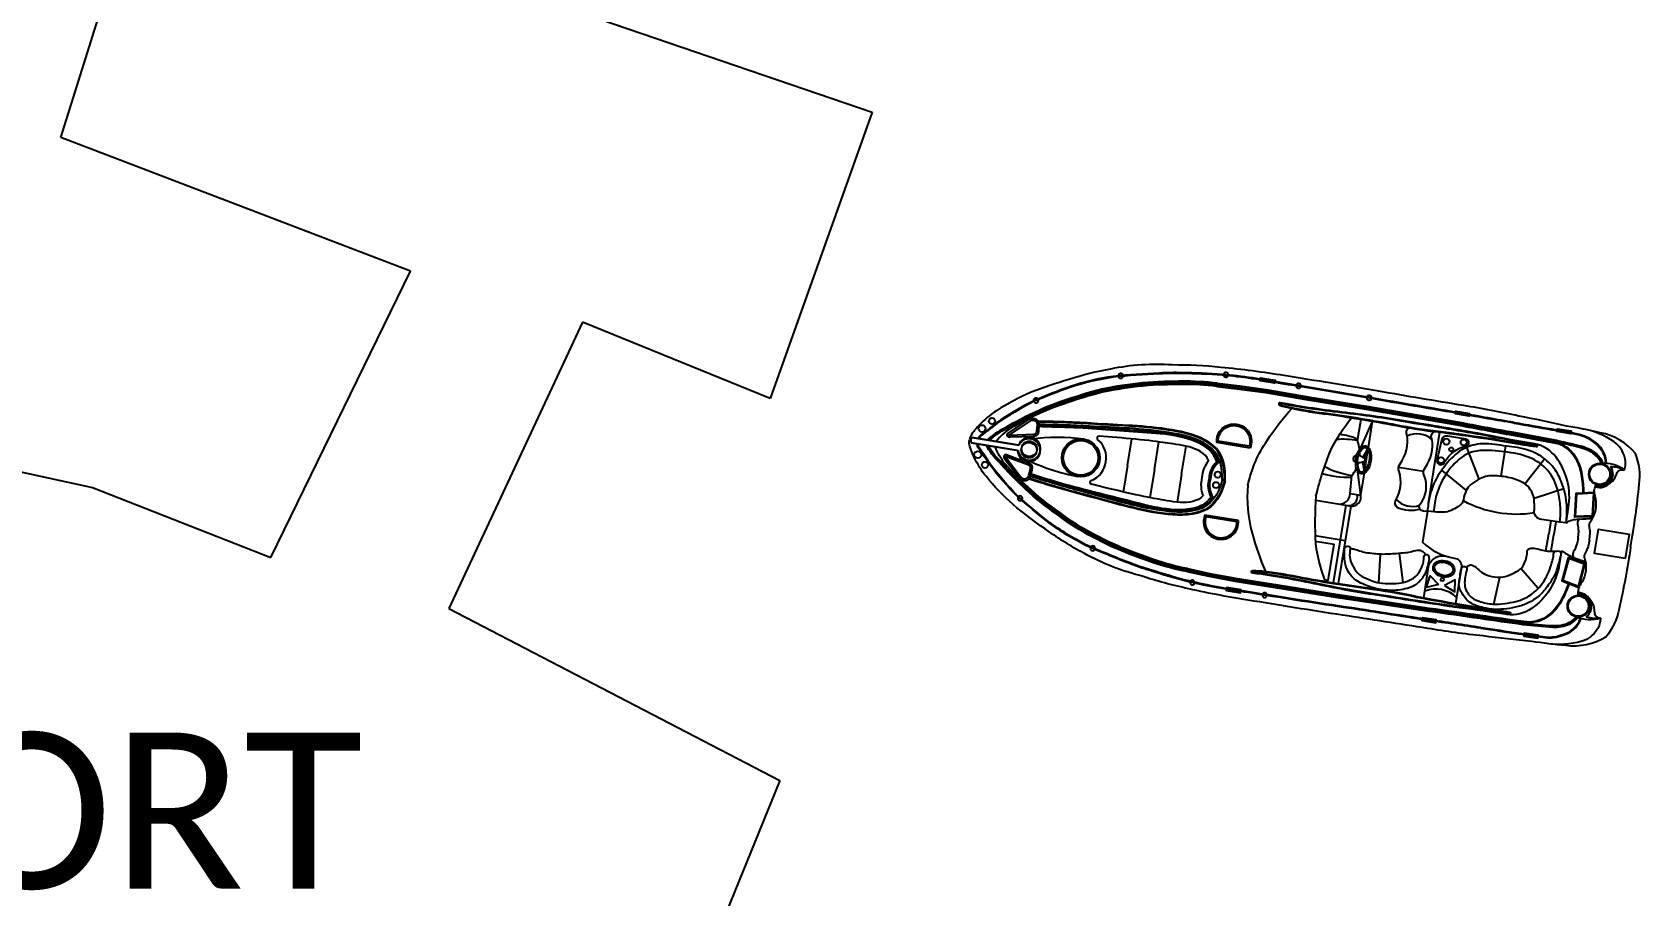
# Model space of a CAD drawing. Header units: metres. Extents: x 355371 to 357333, y 1740928 to 1742543.
# Drawn here: x 355937.9 to 356040.9, y 1741517.2 to 1741572.6 of the extents above; entities that cross this region are included whole.
import ezdxf

# ---------------------------------------------------------------- set-up
doc = ezdxf.new("R2010")
doc.units = ezdxf.units.M
doc.layers.add('PORT', color=5, linetype='Continuous')
doc.layers.add('PORT TEXT', color=7, linetype='Continuous')
doc.styles.get("Standard").update_dxf_attribs({"font": 'calibri.ttf'})

msp = doc.modelspace()

# ---------------------------------------------------------------- linework, layer by layer
at = {"color": 32, "true_color": 0xcd6928}
for p, q in [((356023.08, 1741545.96), (356023.83, 1741547.65)), ((356023.56, 1741545.97), (356023.83, 1741547.65)), ((356008.12, 1741544.82), (356008.4, 1741546.53)), ((356009.85, 1741544.54), (356010.14, 1741546.33)), ((356027.4, 1741542.4), (356028.14, 1741546.96)), ((356032.07, 1741544.13), (356032.37, 1741546.08)), ((356011.59, 1741544.26), (356011.88, 1741546.05)), ((356023.17, 1741545.06), (356023.28, 1741544.46)), ((356023.21, 1741545.31), (356023.51, 1741545.85)), ((356023.27, 1741545.08), (356023.37, 1741544.55)), ((356023.3, 1741545.26), (356023.57, 1741545.75)), ((356023.35, 1741544.65), (356023.51, 1741545.64)), ((356030.66, 1741543.94), (356029.87, 1741545.99)), ((356033.59, 1741543.65), (356034.85, 1741545.25)), ((356008.12, 1741544.82), (356007.84, 1741543.11)), ((356009.85, 1741544.54), (356009.56, 1741542.76)), ((356011.59, 1741544.26), (356011.3, 1741542.47)), ((356023.07, 1741542.92), (356022.89, 1741544.42)), ((356023.07, 1741542.92), (356023.3, 1741544.33)), ((356027.09, 1741544.44), (356025.49, 1741544.7)), ((356029.83, 1741543.23), (356028.26, 1741544.53)), ((356039.05, 1741544.47), (356039.09, 1741544.48)), ((356022.39, 1741543.03), (356023.07, 1741542.92)), ((356034.17, 1741542.73), (356036.07, 1741543.34)), ((356035.24, 1741541.27), (356035.11, 1741540.45)), ((356035.57, 1741541.22), (356035.44, 1741540.4)), ((356021.74, 1741540.05), (356021.3, 1741537.31)), ((356022.07, 1741539.99), (356021.63, 1741537.26)), ((356034.93, 1741539.36), (356035.11, 1741540.45)), ((356035.27, 1741539.33), (356035.44, 1741540.4)), ((356024.23, 1741537.31), (356024.34, 1741539.14)), ((356025.78, 1741537.32), (356025.55, 1741539.18)), ((356034.43, 1741536.93), (356033.33, 1741538.22)), ((356031.59, 1741535.94), (356031.97, 1741537.66)), ((356037.58, 1741535.41), (356037.62, 1741535.38))]:
    msp.add_line(p, q, dxfattribs=at)
for points in [[(356040.36, 1741539.6, 0.01736), (356040.91, 1741543.61, 0.12634), (356040.68, 1741545.58, 0.172899), (356038.41, 1741546.92, 0.013884), (356036.26, 1741547.35, 0.008973), (356033.19, 1741547.99, 0.01509), (356029.67, 1741548.66, -0.002245), (356024.22, 1741549.58, 0.003342), (356018.17, 1741550.58, 0.016984), (356014.1, 1741551.11, 0.024546), (356011, 1741551.26, 0.067942), (356007.04, 1741551, 0.033948), (356004.37, 1741550.33, 0.022001), (356001.96, 1741549.51, 0.042872), (355999.74, 1741548.34, 0.059514), (355998.62, 1741547.41, 0.046364), (355998.17, 1741546.86, 0.104882), (355997.99, 1741546.46, 0.104882)], [(356032.9, 1741547.58, -0.006425), (356029.57, 1741548.17, -0.002217), (356024.13, 1741549.09, 0.003368), (356018.04, 1741550.11, 0.024633), (356014.19, 1741550.66, 0.015037), (356011.61, 1741550.76, 0.025439), (356010.18, 1741550.74, 0.013843), (356007.2, 1741550.53, 0.040266), (356004.47, 1741549.89, 0.016729), (356002.03, 1741548.93, 0.029739), (355999.74, 1741547.57, -0.01525), (355998.75, 1741546.8, 0.132389), (355998.6, 1741546.63, 0.028442), (355998.55, 1741546.55, 0.028442)], [(356032.89, 1741547.54, -0.006424), (356029.56, 1741548.12, -0.002217), (356024.13, 1741549.04, 0.003368), (356018.03, 1741550.06, 0.024633), (356014.18, 1741550.61, 0.015038), (356011.61, 1741550.71, 0.025461), (356010.18, 1741550.69, 0.013839), (356007.2, 1741550.48, 0.040238), (356004.49, 1741549.84, 0.016715), (356002.06, 1741548.89, 0.029693), (355999.77, 1741547.53, -0.015234), (355998.78, 1741546.76, 0.134036), (355998.64, 1741546.61, 0.024879), (355998.6, 1741546.54, 0.024879)], [(356013.87, 1741550.09, 0.031596), (356011.6, 1741550.22, 0.004928), (356010.09, 1741550.18, 0.02844), (356007.46, 1741549.9, 0.042875), (356004.89, 1741549.25, 0.035347), (356002.41, 1741548.33, 0.024093), (356000.22, 1741547.2, 0.079837), (355999.13, 1741546.45)], [(356013.86, 1741550.04, 0.031592), (356011.6, 1741550.17, 0.004926), (356010.09, 1741550.13, 0.028436), (356007.47, 1741549.85, 0.042895), (356004.91, 1741549.2, 0.035363), (356002.43, 1741548.28, 0.024111), (356000.24, 1741547.16, 0.077658), (355999.19, 1741546.44, 0.077658)], [(356013.86, 1741549.99, 0.031588), (356011.6, 1741550.12, 0.004924), (356010.09, 1741550.08, 0.028433), (356007.48, 1741549.8, 0.042917), (356004.92, 1741549.15, 0.035379), (356002.45, 1741548.24, 0.02413), (356000.26, 1741547.11, 0.075408), (355999.26, 1741546.43, 0.075408)], [(356013.85, 1741549.89, 0.031581), (356011.6, 1741550.02, 0.00492), (356010.09, 1741549.98, 0.028426), (356007.5, 1741549.7, 0.042959), (356004.95, 1741549.06, 0.035411), (356002.49, 1741548.15, 0.028829), (356000.65, 1741547.21, 0.092336), (355999.71, 1741546.36, 0.080328)], [(356013.85, 1741549.89), (356015.3, 1741549.72), (356016.96, 1741549.49), (356019.67, 1741549.03), (356023.4, 1741548.43), (356029.36, 1741547.4, 0.002601), (356032.59, 1741546.8, -0.00441), (356035.34, 1741546.29, -0.002867), (356035.75, 1741546.21, -0.002867)], [(356013.86, 1741549.99), (356015.31, 1741549.82), (356016.98, 1741549.59), (356019.69, 1741549.13), (356023.41, 1741548.53), (356029.38, 1741547.49, 0.002601), (356032.61, 1741546.9, -0.00441), (356035.36, 1741546.39, -0.012997), (356037.23, 1741545.96, -0.113276), (356038.14, 1741545.45, -0.142458), (356038.46, 1741544.96, -0.142458)], [(356013.87, 1741550.09), (356015.32, 1741549.92), (356016.99, 1741549.69), (356019.7, 1741549.23), (356023.43, 1741548.63), (356029.4, 1741547.59, 0.002601), (356032.63, 1741546.99, -0.004411), (356035.38, 1741546.49, -0.013009), (356037.25, 1741546.05, -0.113396), (356038.21, 1741545.53, -0.146005), (356038.56, 1741544.96, -1.595219)], [(356013.87, 1741550.04), (356015.31, 1741549.87), (356016.98, 1741549.64), (356019.69, 1741549.18), (356023.42, 1741548.58), (356029.39, 1741547.54, 0.002601), (356032.62, 1741546.94, -0.004411), (356035.37, 1741546.44, -0.013003), (356037.24, 1741546.01, -0.113337), (356038.18, 1741545.49, -0.144821), (356038.51, 1741544.96, -0.138987)], [(356015.84, 1741543.57, -0.096403), (356017.07, 1741546.42, -0.040538), (356018.66, 1741548.48, -1.92312)], [(356036.23, 1741541.15), (356036.38, 1741542.12, 0.202722), (356035.58, 1741545.36, 0.178768), (356034.2, 1741546.21, -0.010028), (356031.18, 1741546.77, 0.005356), (356026.18, 1741547.62, 0.016605), (356022.12, 1741548.21, -0.018921), (356017.91, 1741548.84, 0.925873), (356017.86, 1741548.68, 0.041202), (356018.6, 1741548.49, 0.024461), (356021.01, 1741548.1, -0.012888), (356025.64, 1741547.32, 0.019359), (356028.36, 1741546.93, -0.002375), (356031.52, 1741546.49, 0.006386), (356033.51, 1741546.15, 0.013656), (356034.31, 1741546.03, 0.862706), (356034.36, 1741546.18, -0.648089)], [(356034.34, 1741546.13, 0.016488), (356034.19, 1741546.17, -0.010023), (356031.17, 1741546.72, 0.005356), (356026.17, 1741547.57, 0.016607), (356022.12, 1741548.17, -0.018921), (356017.91, 1741548.79, -0.01143), (356017.9, 1741548.8, 0.913283), (356017.88, 1741548.73, 0.041174), (356018.61, 1741548.54, 0.024478), (356021.01, 1741548.15, -0.012889), (356025.65, 1741547.37, 0.019362), (356028.37, 1741546.98, -0.002377), (356031.52, 1741546.54, 0.006391), (356033.52, 1741546.2, 0.013664), (356034.32, 1741546.08, -0.000701), (356034.32, 1741546.08, 0.819976), (356034.34, 1741546.13, 0.819976)], [(356002.45, 1741547.4), (356002.42, 1741547, -0.382221), (356002.13, 1741546.68), (356000.6, 1741546.63, -0.786544), (356000.46, 1741546.87), (356001.84, 1741547.8, -0.616464), (356002.45, 1741547.4, -3.844907)], [(356015.98, 1741545.94), (356013.84, 1741546.29, -0.483063), (356015.1, 1741547.47, -0.50024), (356015.98, 1741545.94, -0.418424)], [(356020.2, 1741542.87, -0.033687), (356021.14, 1741545.8, -0.051879), (356022.48, 1741547.88, -1.92312)], [(356026.86, 1741542.01, -0.164009), (356025.43, 1741542.11, -0.407559), (356025.31, 1741542.59, 0.20466), (356025.53, 1741544.44, -0.28657), (356025.59, 1741544.93, 0.198759), (356026.03, 1741546.8, -0.45148), (356026.19, 1741547.26, -1.463971)], [(356032.89, 1741547.54, 0.002941), (356035.31, 1741547.11, -0.002014), (356036.85, 1741546.83, -0.130992), (356037.89, 1741546.38, -0.261832), (356038.75, 1741544.96, -0.261832)], [(356032.9, 1741547.58, 0.002942), (356035.32, 1741547.16, -0.002013), (356036.86, 1741546.87, -0.130442), (356037.91, 1741546.42, -0.261246), (356038.8, 1741544.96, -0.209197)], [(356039.96, 1741544.54, 0.164393), (356039.99, 1741545.32, 0.188684), (356039.3, 1741546.33, 0.10758), (356037.21, 1741547.18)], [(356040.36, 1741539.6, -0.01736), (356039.62, 1741535.63, -0.12634), (356038.78, 1741533.83, -0.172899), (356036.2, 1741533.28, -0.013884), (356034.02, 1741533.55, -0.008973), (356030.91, 1741533.9, -0.01509), (356027.36, 1741534.38, 0.002245), (356021.9, 1741535.23, -0.003342), (356015.84, 1741536.2, -0.016984), (356011.81, 1741536.97, -0.024546), (356008.82, 1741537.8, -0.067942), (356005.14, 1741539.3, -0.033948), (356002.82, 1741540.78, -0.022001), (356000.79, 1741542.32, -0.042872), (355999.06, 1741544.13, -0.059514), (355998.29, 1741545.36, -0.046364), (355998.03, 1741546.03, -0.104882), (355997.99, 1741546.46, -0.104882)], [(356030.76, 1741534.39, 0.006425), (356027.42, 1741534.88, 0.002217), (356021.97, 1741535.73, -0.003368), (356015.87, 1741536.68, -0.024633), (356012.03, 1741537.37, -0.015037), (356009.56, 1741538.09, -0.025439), (356008.2, 1741538.56, -0.013843), (356005.44, 1741539.7, -0.040266), (356003.06, 1741541.17, -0.016729), (356001.05, 1741542.85, -0.029739), (355999.3, 1741544.86, 0.01525), (355998.6, 1741545.9, -0.132389), (355998.51, 1741546.11, -0.028442), (355998.5, 1741546.21, -0.028442)], [(356030.77, 1741534.43, 0.006424), (356027.43, 1741534.93, 0.002217), (356021.98, 1741535.77, -0.003368), (356015.87, 1741536.73, -0.024633), (356012.05, 1741537.42, -0.015038), (356009.58, 1741538.14, -0.025461), (356008.22, 1741538.6, -0.013839), (356005.46, 1741539.74, -0.040238), (356003.09, 1741541.21, -0.016715), (356001.08, 1741542.88, -0.029693), (355999.34, 1741544.89, 0.015234), (355998.64, 1741545.93, -0.134036), (355998.56, 1741546.12, -0.024879), (355998.55, 1741546.2, -0.024879)], [(356011.92, 1741538.02, -0.031596), (356009.72, 1741538.61, -0.004928), (356008.3, 1741539.12, -0.02844), (356005.9, 1741540.22, -0.042875), (356003.66, 1741541.65, -0.035347), (356001.59, 1741543.3, -0.024093), (355999.87, 1741545.06, -0.079837), (355999.08, 1741546.11)], [(356011.93, 1741538.06, -0.031592), (356009.74, 1741538.65, -0.004926), (356008.31, 1741539.17, -0.028436), (356005.92, 1741540.26, -0.042895), (356003.69, 1741541.69, -0.035363), (356001.63, 1741543.34, -0.024111), (355999.91, 1741545.1, -0.077658), (355999.14, 1741546.1, -0.077658)], [(356011.94, 1741538.11, -0.031588), (356009.75, 1741538.7, -0.004924), (356008.33, 1741539.21, -0.028433), (356005.94, 1741540.31, -0.042917), (356003.72, 1741541.73, -0.035379), (356001.66, 1741543.38, -0.02413), (355999.94, 1741545.13, -0.075408), (355999.2, 1741546.09, -0.075408)], [(356027.34, 1741541.89, -0.291269), (356026.86, 1741542.02, -0.299867), (356026.87, 1741542.34, 0.273478), (356027.13, 1741544.18, -0.28657), (356027.19, 1741544.67, 0.198759), (356027.63, 1741546.54, -0.45148), (356027.79, 1741547, -1.463971)], [(356037.32, 1741543.07, 0.043334), (356037.21, 1741544.23, 0.18333), (356036.32, 1741545.88, 0.123985), (356035.04, 1741546.41, -0.015377), (356034.09, 1741546.63)], [(356037.36, 1741543.07, 0.043195), (356037.26, 1741544.24, 0.183415), (356036.35, 1741545.92, 0.094511), (356035.38, 1741546.39)], [(356011.96, 1741538.21, -0.031581), (356009.78, 1741538.79, -0.00492), (356008.37, 1741539.31, -0.028426), (356005.99, 1741540.39, -0.042959), (356003.78, 1741541.81, -0.035411), (356001.73, 1741543.45, -0.028829), (356000.28, 1741544.92, -0.092336), (355999.66, 1741546.02, -0.080328)], [(356001.93, 1741544.17), (356002.02, 1741544.55, 0.382221), (356001.85, 1741544.95), (356000.41, 1741545.49, 0.786544), (356000.21, 1741545.3), (356001.22, 1741543.99, 0.616464), (356001.93, 1741544.17, 3.844907)], [(356020.19, 1741542.59), (356021.6, 1741542.36, 0.462925), (356022.39, 1741543.03), (356022.5, 1741544.18)], [(356036.23, 1741541.15), (356035.83, 1741541.18), (356034.66, 1741541.36, -0.448043), (356034.19, 1741542.01, 0.025561), (356034.18, 1741542.62, 0.15676), (356033.92, 1741543.28, 0.144288), (356033.56, 1741543.66, 0.079427), (356032.63, 1741544.03, 0.054179), (356031.52, 1741544.16, 0.127294), (356030.64, 1741543.94, -0.025195), (356030.12, 1741543.61, 0.112656), (356029.83, 1741543.22, 0.061652), (356029.65, 1741542.65, -0.222278), (356029.38, 1741542.24, -0.049109), (356028.97, 1741541.99, -0.09997), (356028.49, 1741541.83, -0.045992), (356027.74, 1741541.85), (356027.34, 1741541.89)], [(356015.84, 1741543.57, 0.096403), (356016.11, 1741540.49, 0.040538), (356016.97, 1741538.03, 1.92312)], [(356020.2, 1741542.87, 0.033687), (356020.17, 1741539.79, 0.051879), (356020.78, 1741537.39, 1.92312)], [(356021.6, 1741542.36), (356022.21, 1741542.26, 0.545737), (356022.84, 1741542.96, 0.282905)], [(356022.21, 1741542.26), (356022.43, 1741542.22, 0.516839), (356023.07, 1741542.92, 0.282905)], [(356015.23, 1741541.29), (356013.08, 1741541.63, 0.483063), (356013.91, 1741540.11, 0.50024), (356015.23, 1741541.29, 0.418424)], [(356027.34, 1741541.89), (356027.02, 1741539.91, 0.158322), (356029.05, 1741538.89, -0.417676), (356029.52, 1741538.31), (356029.14, 1741535.98)], [(356035.94, 1741539.36), (356035.79, 1741538.48, -0.202722), (356034.01, 1741535.65, -0.178768), (356032.43, 1741535.27, 0.010028), (356029.39, 1741535.7, -0.005356), (356024.38, 1741536.47, -0.016605), (356020.34, 1741537.19, 0.018921), (356016.15, 1741537.92, -0.925873), (356016.15, 1741538.09, -0.041202), (356016.91, 1741538.04, -0.024461), (356019.31, 1741537.65, 0.012888), (356023.96, 1741536.93, -0.019359), (356026.66, 1741536.43, 0.002375), (356029.8, 1741535.86, -0.006386), (356031.8, 1741535.56, -0.013656), (356032.6, 1741535.42, -0.862706), (356032.59, 1741535.26, 0.648089)], [(356027.11, 1741536.35), (356027.44, 1741538.43, -0.406088), (356028.6, 1741538.99)], [(356011.92, 1741538.02), (356013.34, 1741537.72), (356015, 1741537.41), (356017.72, 1741536.99), (356021.45, 1741536.39), (356027.44, 1741535.49, -0.002601), (356030.69, 1741535.03, 0.004411), (356033.46, 1741534.64, 0.013009), (356035.38, 1741534.46, 0.113396), (356036.45, 1741534.66, 0.146005), (356036.96, 1741535.09, 1.595219)], [(356011.93, 1741538.06), (356013.35, 1741537.76), (356015.01, 1741537.46), (356017.73, 1741537.04), (356021.46, 1741536.43), (356027.44, 1741535.54, -0.002601), (356030.7, 1741535.08, 0.004411), (356033.47, 1741534.69, 0.013003), (356035.38, 1741534.51, 0.113337), (356036.43, 1741534.71, 0.144821), (356036.91, 1741535.11, 0.138987)], [(356011.94, 1741538.11), (356013.36, 1741537.81), (356015.02, 1741537.51), (356017.74, 1741537.09), (356021.46, 1741536.48), (356027.45, 1741535.58, -0.002601), (356030.71, 1741535.13, 0.00441), (356033.47, 1741534.74, 0.012997), (356035.38, 1741534.56, 0.113276), (356036.41, 1741534.75, 0.142458), (356036.86, 1741535.13, 0.142458)], [(356011.96, 1741538.21), (356013.38, 1741537.91), (356015.04, 1741537.61), (356017.75, 1741537.18), (356021.48, 1741536.58), (356027.46, 1741535.68, -0.002601), (356030.72, 1741535.23, 0.00441), (356033.49, 1741534.84, 0.002867), (356033.91, 1741534.79, 0.002867)], [(356032.59, 1741535.31, -0.016488), (356032.44, 1741535.32, 0.010023), (356029.39, 1741535.75, -0.005356), (356024.38, 1741536.52, -0.016607), (356020.35, 1741537.24, 0.018921), (356016.15, 1741537.97, 0.01143), (356016.15, 1741537.97, -0.913283), (356016.15, 1741538.04, -0.041174), (356016.9, 1741537.99, -0.024478), (356019.3, 1741537.6, 0.012889), (356023.95, 1741536.88, -0.019362), (356026.65, 1741536.39, 0.002377), (356029.79, 1741535.81, -0.006391), (356031.79, 1741535.51, -0.013664), (356032.59, 1741535.37, 0.000701), (356032.59, 1741535.37, -0.819976), (356032.59, 1741535.31, -0.819976)], [(356036.38, 1741537.28, -0.043334), (356035.91, 1741536.21, -0.18333), (356034.55, 1741534.92, -0.123985), (356033.16, 1741534.83, 0.015377), (356032.19, 1741534.92)], [(356036.42, 1741537.26, -0.043195), (356035.96, 1741536.19, -0.183415), (356034.56, 1741534.87, -0.094511), (356033.49, 1741534.74)], [(356030.76, 1741534.39, -0.002942), (356033.19, 1741534.03, 0.002013), (356034.74, 1741533.81, 0.130442), (356035.89, 1741533.91, 0.261246), (356037.19, 1741535.02, 0.209197)], [(356030.77, 1741534.43, -0.002941), (356033.2, 1741534.08, 0.002014), (356034.75, 1741533.86, 0.130992), (356035.87, 1741533.95, 0.261832), (356037.15, 1741535.03, 0.261832)], [(356038.42, 1741535.04, -0.164393), (356038.2, 1741534.3, -0.188684), (356037.23, 1741533.56, -0.10758), (356034.98, 1741533.41)]]:
    msp.add_lwpolyline(points, format="xyb", dxfattribs=at)
for points in [[(356017.56, 1741550.15), (356017.55, 1741550.09), (356016.62, 1741550.24), (356016.63, 1741550.31)], [(356016.64, 1741550.36), (356016.65, 1741550.44), (356017.58, 1741550.29), (356017.57, 1741550.2)], [(356030.02, 1741548.03), (356030.01, 1741547.99), (356029.13, 1741548.13), (356029.14, 1741548.19)], [(356029.14, 1741548.24), (356029.15, 1741548.3), (356030.04, 1741548.16), (356030.03, 1741548.08)], [(356022.85, 1741546.42), (356023.09, 1741547.78)], [(356035.65, 1741547.1), (356035.67, 1741547.18), (356036.56, 1741547.04), (356036.55, 1741546.93)], [(356001.08, 1741545.79), (355998.1, 1741546.27)], [(355998.1, 1741546.27), (356001.11, 1741545.78)], [(355998.16, 1741546.61), (356001.16, 1741546.13)], [(356001.14, 1741546.13), (355998.16, 1741546.61)], [(356036.54, 1741546.88), (356036.53, 1741546.85), (356035.64, 1741547), (356035.64, 1741547.05)], [(356022.43, 1741542.22), (356022.07, 1741539.99), (356020.15, 1741540.31)], [(356022.11, 1741542.28), (356021.74, 1741540.05)], [(356020.74, 1741537.52), (356020.99, 1741537.47), (356021.36, 1741539.75), (356020.16, 1741539.95)], [(356014.46, 1741536.89), (356014.44, 1741536.8), (356015.37, 1741536.65), (356015.39, 1741536.74)], [(356015.4, 1741536.79), (356015.41, 1741536.86), (356014.48, 1741537.01), (356014.47, 1741536.93)], [(356026.99, 1741534.95), (356026.98, 1741534.89), (356027.87, 1741534.74), (356027.88, 1741534.82)], [(356027.89, 1741534.87), (356027.9, 1741534.92), (356027.01, 1741535.06), (356027, 1741535)], [(356033.53, 1741533.98), (356033.51, 1741533.89), (356034.41, 1741533.75), (356034.43, 1741533.85)], [(356034.44, 1741533.9), (356034.44, 1741533.94), (356033.54, 1741534.08), (356033.54, 1741534.03)]]:
    msp.add_lwpolyline(points, dxfattribs=at)
for points in [[(356002.33, 1741547.41), (356002.29, 1741547.01, -0.383069), (356002.12, 1741546.8), (356000.57, 1741546.75, -0.853636), (356000.54, 1741546.77), (356001.9, 1741547.69, -0.613527)], [(356015.92, 1741546.05), (356013.93, 1741546.37, -0.460147), (356015.09, 1741547.37, -0.47706)], [(356027.95, 1741545.14, 0.917705), (356028.46, 1741545.07, -0.209704), (356029.81, 1741546.07, 0.850912), (356029.81, 1741546.51), (356028.64, 1741546.7, 0.435659), (356028.24, 1741546.43)], [(356001.81, 1741544.19), (356001.9, 1741544.59, 0.383069), (356001.8, 1741544.84), (356000.35, 1741545.38, 0.853636), (356000.31, 1741545.37), (356001.31, 1741544.06, 0.613527)], [(356015.13, 1741541.2), (356013.15, 1741541.52, 0.460147), (356013.93, 1741540.21, 0.47706)]]:
    msp.add_lwpolyline(points, format="xyb", close=True, dxfattribs=at)
for points in [[(356037.94, 1741541.54), (356036.78, 1741541.51), (356036.86, 1741543.05), (356038.03, 1741543.11)], [(356037.89, 1741541.59), (356036.83, 1741541.56), (356036.91, 1741543), (356037.98, 1741543.06)], [(356040.02, 1741538.87), (356038.05, 1741539.19), (356038.3, 1741540.73), (356040.27, 1741540.41)], [(356037.45, 1741538.53), (356036.36, 1741538.92), (356035.95, 1741537.44), (356037.05, 1741537.01)], [(356037.39, 1741538.5), (356036.39, 1741538.86), (356036.01, 1741537.47), (356037.01, 1741537.08)], [(356028.05, 1741537.19), (356027.29, 1741537.01), (356027.51, 1741537.76)], [(356028.43, 1741537.13), (356029.09, 1741536.72), (356029.12, 1741537.5)]]:
    msp.add_lwpolyline(points, close=True, dxfattribs=at)
for centre, radius in [((355998.8, 1741547.19), 0.225), ((355999.44, 1741547.67), 0.202), ((356001.81, 1741545.8), 0.496), ((356001.83, 1741545.89), 0.496), ((356005.13, 1741545.31), 1.22), ((356005.13, 1741545.31), 1.22), ((356005.13, 1741545.31), 1.12), ((356005.13, 1741545.31), 1.12), ((356028.55, 1741546.35), 0.196), ((356029.67, 1741546.3), 0.196), ((355998.53, 1741545.51), 0.225), ((355998.99, 1741544.86), 0.202), ((356028.21, 1741545.16), 0.196), ((356028.87, 1741545.85), 0.127), ((356013.91, 1741544.23), 0.197), ((356038.38, 1741544.26), 0.702), ((356038.38, 1741544.26), 0.652), ((356013.8, 1741543.56), 0.197), ((356028.29, 1741537.51), 0.105), ((356037.01, 1741535.81), 0.702), ((356037.01, 1741535.81), 0.652)]:
    msp.add_circle(centre, radius, dxfattribs=at)
for centre, radius, start, end in [((356007.69, 1741550.56), 0.153, 11.0921, 179.1878), ((356007.69, 1741550.56), 0.153, 197.8229, 352.4571), ((356014.43, 1741550.63), 0.153, 359.0775, 169.4841), ((356014.43, 1741550.63), 0.153, 188.143, 340.4186), ((356019.08, 1741549.93), 0.153, 355.6744, 165.7736), ((356019.08, 1741549.93), 0.153, 184.4337, 337.0143), ((356023.61, 1741549.16), 0.153, 356.899, 163.4015), ((356023.61, 1741549.16), 0.153, 182.0257, 338.2748), ((356002.26, 1741548.99), 0.153, 35.4312, 190.5732), ((356002.26, 1741548.99), 0.153, 209.211, 16.7934), ((355998.37, 1741546.4), 0.294, 134.711, 206.8963), ((355998.37, 1741546.4), 0.294, 134.711, 206.8963), ((356001.81, 1741545.8), 0.728, 180.6876, 153.1372), ((356001.83, 1741545.89), 0.728, 188.4701, 160.9197), ((356003.62, 1741533.66), 12.96, 82.4055, 97.4763), ((356006.3, 1741546.57), 0.13, 85.1413, 231.6091), ((356005.29, 1741545.33), 1.47, 349.0633, 50.8644), ((356020.72, 1741545.6), 2.28, 6.2379, 20.9937), ((356026.66, 1741545.41), 1.44, 47.4281, 115.5756), ((356007.37, 1741556.84), 12.96, 244.131, 259.2019), ((356005.28, 1741545.24), 1.47, 290.7429, 352.544), ((356014.75, 1741543.94), 1.86, 139.9278, 176.5301), ((356014.83, 1741543.95), 1.48, 131.7654, 179.5152), ((356014.83, 1741543.95), 1.38, 128.3081, 179.5152), ((356022.81, 1741545.25), 0.223, 91.606, 249.9515), ((356022.91, 1741545.81), 0.799, 256.9191, 257.1884), ((356022.73, 1741544.68), 0.799, 84.4189, 84.6882), ((356022.91, 1741545.81), 0.799, 266.4062, 292.399), ((356022.73, 1741544.68), 0.799, 49.2083, 76.8484), ((356020.72, 1741545.6), 2.28, 355.7061, 2.0455), ((356023.24, 1741545.18), 0.107, 260.8037, 80.8037), ((356014.69, 1741543.57), 1.86, 165.0772, 201.6795), ((356020.72, 1741545.6), 2.28, 321.4286, 334.7796), ((356020.72, 1741545.6), 2.28, 340.7528, 344.9927), ((356038.38, 1741544.26), 0.85, 250.1295, 35.0311), ((356038.38, 1741544.26), 0.751, 250.1295, 17.0794), ((356038.65, 1741542.7), 2.26, 54.4724, 94.808), ((356039.02, 1741542.48), 2.26, 65.4457, 88.6783), ((356005.84, 1741543.74), 0.13, 109.9983, 256.466), ((356014.76, 1741543.54), 1.48, 162.0921, 209.8419), ((356014.76, 1741543.54), 1.38, 162.0921, 213.2992), ((356001.24, 1741542.72), 0.153, 151.0341, 306.1761), ((356001.24, 1741542.72), 0.153, 324.8139, 132.3963), ((356026.38, 1741543.64), 1.44, 224.0037, 288.2078), ((356033.04, 1741548.9), 7.19, 241.7032, 279.1758), ((356005.9, 1741539.51), 0.153, 162.4195, 330.5152), ((356005.9, 1741539.51), 0.153, 349.1502, 143.7844), ((356012.28, 1741537.32), 0.153, 172.1232, 342.5298), ((356012.28, 1741537.32), 0.153, 1.1887, 153.4643), ((356027.87, 1741534.89), 2.01, 48.2722, 110.1597), ((356016.91, 1741536.52), 0.153, 175.8338, 345.9329), ((356016.91, 1741536.52), 0.153, 4.5931, 157.1736), ((356037.01, 1741535.81), 0.85, 306.5762, 91.4778), ((356037.01, 1741535.81), 0.751, 324.528, 91.4778), ((356037.76, 1741537.21), 2.26, 246.7993, 287.1349), ((356038.18, 1741537.29), 2.26, 252.929, 276.1616)]:
    msp.add_arc(centre, radius, start, end, dxfattribs=at)
for start_param, end_param in [(4.712389, 5.232342), (0.830012, 1.576846)]:
    msp.add_ellipse((356022.67, 1741545.3), major_axis=(-2.63, 0.43), ratio=0.425319, start_param=start_param, end_param=end_param, dxfattribs=at)
for centre, major_axis, ratio in [((356023.24, 1741545.18), (0.145, 0.896), 0.533092), ((356028.39, 1741538.2), (-0.684, 0.142), 0.758117)]:
    msp.add_ellipse(centre, major_axis=major_axis, ratio=ratio, dxfattribs=at)
for points, knots in [([(356014.37, 1741543.81), (356014.44, 1741544.66), (356014.28, 1741545.58), (356012.92, 1741546.66), (356012.05, 1741546.9), (356009.56, 1741547.38), (356007.92, 1741547.38), (356004.97, 1741547.59), (356003.71, 1741547.63), (356002.4, 1741547.65)], [0, 0, 0, 0, 0.0462196, 0.0462196, 0.0924392, 0.0924392, 0.1947325, 0.1947325, 0.2709084, 0.2709084, 0.2709084, 0.2709084]), ([(356014.32, 1741543.82), (356014.39, 1741544.68), (356014.2, 1741545.62), (356012.77, 1741546.67), (356011.88, 1741546.89), (356009.37, 1741547.34), (356007.73, 1741547.35), (356004.85, 1741547.54), (356003.66, 1741547.58), (356002.42, 1741547.6)], [0, 0, 0, 0, 0.0480884, 0.0480884, 0.0961768, 0.0961768, 0.1985377, 0.1985377, 0.2704106, 0.2704106, 0.2704106, 0.2704106]), ([(356014.18, 1741543.83), (356014.25, 1741544.71), (356014.02, 1741545.61), (356012.54, 1741546.61), (356011.62, 1741546.8), (356009.06, 1741547.21), (356007.38, 1741547.24), (356004.59, 1741547.4), (356003.52, 1741547.43), (356002.45, 1741547.45)], [0, 0, 0, 0, 0.0508337, 0.0508337, 0.1016674, 0.1016674, 0.2060328, 0.2060328, 0.2709084, 0.2709084, 0.2709084, 0.2709084]), ([(356013.97, 1741545.03), (356013.92, 1741545.22), (356013.61, 1741545.95), (356011.71, 1741546.89), (356008.78, 1741547.02), (356005.53, 1741547.34), (356003.35, 1741547.39), (356002.45, 1741547.4)], [0.0234044, 0.0234044, 0.0234044, 0.0234044, 0.0350942, 0.0739111, 0.138251, 0.2165713, 0.2709084, 0.2709084, 0.2709084, 0.2709084]), ([(356013.84, 1741545.05), (356013.73, 1741545.38), (356013.56, 1741545.67), (356012.7, 1741546.36), (356011.85, 1741546.6), (356010.32, 1741546.87), (356009.56, 1741546.9), (356007.23, 1741547.06), (356005.67, 1741547.21), (356003.56, 1741547.28), (356003, 1741547.29), (356002.45, 1741547.31)], [0.0248254, 0.0248254, 0.0248254, 0.0248254, 0.0474598, 0.0474598, 0.0949196, 0.0949196, 0.1423794, 0.1423794, 0.237299, 0.237299, 0.2709084, 0.2709084, 0.2709084, 0.2709084]), ([(356013.32, 1741545.14), (356012.9, 1741546.08), (356011.31, 1741546.14), (356009.75, 1741546.41), (356007.68, 1741546.6), (356006.31, 1741546.7)], [0.0313661, 0.0313661, 0.0313661, 0.0313661, 0.1084744, 0.1084744, 0.1920729, 0.1920729, 0.1920729, 0.1920729]), ([(356023.36, 1741545.98), (356023.26, 1741545.99), (356023.11, 1741545.89), (356022.77, 1741545.22), (356022.87, 1741544.48), (356023.25, 1741544.31), (356023.62, 1741544.78), (356023.65, 1741545.69), (356023.5, 1741545.96), (356023.36, 1741545.98)], [0, 0, 0, 0, 1.031451, 1.031451, 2.992455, 2.992455, 4.95346, 4.95346, 6.283185, 6.283185, 6.283185, 6.283185]), ([(356035.83, 1741541.18), (356035.93, 1741542.31), (356035.8, 1741543.35), (356034.74, 1741545.05), (356033.79, 1741545.48), (356031.61, 1741545.79), (356030.48, 1741545.96), (356028.87, 1741544.92), (356028.2, 1741543.93), (356027.82, 1741542.6), (356027.78, 1741542.24), (356027.74, 1741541.85)], [0, 0, 0, 0, 0.0684102, 0.0684102, 0.1368204, 0.1368204, 0.2052306, 0.2052306, 0.2736407, 0.2736407, 0.2974604, 0.2974604, 0.2974604, 0.2974604]), ([(356014.18, 1741543.86), (356013.97, 1741542.99), (356013.47, 1741542.22), (356011.75, 1741541.74), (356010.81, 1741541.84), (356008.26, 1741542.26), (356006.65, 1741542.77), (356003.96, 1741543.49), (356002.93, 1741543.8), (356001.91, 1741544.12)], [0, 0, 0, 0, 0.0508337, 0.0508337, 0.1016674, 0.1016674, 0.2060328, 0.2060328, 0.2709084, 0.2709084, 0.2709084, 0.2709084]), ([(356013.61, 1741542.78), (356013.5, 1741542.62), (356012.97, 1741542.02), (356010.87, 1741541.73), (356008.05, 1741542.53), (356004.87, 1741543.25), (356002.78, 1741543.9), (356001.93, 1741544.16)], [0.0234044, 0.0234044, 0.0234044, 0.0234044, 0.0350942, 0.0739111, 0.138251, 0.2165713, 0.2709084, 0.2709084, 0.2709084, 0.2709084]), ([(356013.48, 1741542.8), (356013.27, 1741542.52), (356013.02, 1741542.3), (356011.98, 1741541.92), (356011.1, 1741541.96), (356009.57, 1741542.19), (356008.83, 1741542.4), (356006.57, 1741542.98), (356005.04, 1741543.33), (356003.01, 1741543.93), (356002.49, 1741544.09), (356001.96, 1741544.26)], [0.0248254, 0.0248254, 0.0248254, 0.0248254, 0.0474598, 0.0474598, 0.0949196, 0.0949196, 0.1423794, 0.1423794, 0.237299, 0.237299, 0.2709084, 0.2709084, 0.2709084, 0.2709084]), ([(356014.37, 1741543.81), (356014.17, 1741542.99), (356013.73, 1741542.16), (356012.09, 1741541.57), (356011.19, 1741541.61), (356008.68, 1741541.95), (356007.12, 1741542.46), (356004.26, 1741543.19), (356003.05, 1741543.56), (356001.8, 1741543.95)], [0, 0, 0, 0, 0.0462196, 0.0462196, 0.0924392, 0.0924392, 0.1947325, 0.1947325, 0.2709084, 0.2709084, 0.2709084, 0.2709084]), ([(356014.33, 1741543.82), (356014.12, 1741542.98), (356013.64, 1741542.15), (356011.95, 1741541.6), (356011.03, 1741541.67), (356008.51, 1741542.04), (356006.95, 1741542.55), (356004.16, 1741543.27), (356003.02, 1741543.62), (356001.84, 1741543.99)], [0, 0, 0, 0, 0.0480884, 0.0480884, 0.0961768, 0.0961768, 0.1985377, 0.1985377, 0.2704106, 0.2704106, 0.2704106, 0.2704106]), ([(356012.96, 1741542.88), (356012.26, 1741542.13), (356010.73, 1741542.57), (356009.17, 1741542.81), (356007.14, 1741543.28), (356005.81, 1741543.62)], [0.0313661, 0.0313661, 0.0313661, 0.0313661, 0.1084744, 0.1084744, 0.1920729, 0.1920729, 0.1920729, 0.1920729]), ([(356036.99, 1741540.15), (356037.01, 1741540.29), (356037.04, 1741540.52), (356037.02, 1741540.87), (356036.94, 1741541.17), (356037.04, 1741541.33), (356037.09, 1741541.39)], [0, 0, 0, 0, 0.00840925, 0.01405459, 0.02148076, 0.02583256, 0.02583256, 0.02583256, 0.02583256]), ([(356036.99, 1741540.15), (356036.96, 1741540.01), (356036.92, 1741539.78), (356036.8, 1741539.46), (356036.62, 1741539.2), (356036.67, 1741539.01), (356036.69, 1741538.94)], [0, 0, 0, 0, 0.00840925, 0.01405459, 0.02148076, 0.02583256, 0.02583256, 0.02583256, 0.02583256]), ([(356027.8, 1741538.32), (356027.76, 1741538.09), (356028.05, 1741537.79), (356028.77, 1741537.73), (356029.03, 1741537.97), (356028.92, 1741538.46), (356028.5, 1741538.69), (356027.97, 1741538.58), (356027.83, 1741538.46), (356027.8, 1741538.32)], [0, 0, 0, 0, 1.743273, 1.743273, 3.486547, 3.486547, 5.22982, 5.22982, 6.283185, 6.283185, 6.283185, 6.283185])]:
    msp.add_open_spline(points, degree=3, knots=knots, dxfattribs=at)
for points in [[(356021.74, 1741546.84), (356022.11, 1741546.78), (356022.5, 1741546.68), (356022.88, 1741546.52)], [(356020.61, 1741544.31), (356021.16, 1741544.14), (356021.8, 1741544.03), (356022.49, 1741544.08)]]:
    msp.add_open_spline(points, degree=3, dxfattribs=at)
for points in [[(356036.23, 1741541.15), (356036.27, 1741542.27), (356036, 1741543.56), (356035.52, 1741544.54), (356034.62, 1741545.41), (356033.64, 1741545.85), (356032.22, 1741546.09), (356030.7, 1741546.2), (356029.54, 1741545.82), (356028.54, 1741544.9), (356027.89, 1741543.94), (356027.47, 1741542.78), (356027.34, 1741541.89)], [(356038.83, 1741543.54), (356039.1, 1741543.72), (356039.42, 1741544.17), (356039.55, 1741544.44), (356039.77, 1741544.55), (356039.96, 1741544.54)], [(356037.72, 1741540.03), (356037.76, 1741540.44), (356037.75, 1741540.72), (356037.72, 1741541.09), (356037.88, 1741541.36), (356038.12, 1741541.98), (356038.13, 1741542.68), (356038.04, 1741543.05), (356038.04, 1741543.28), (356038.14, 1741543.6)], [(356036.23, 1741541.15), (356036.59, 1741541.32), (356037.06, 1741541.39), (356037.91, 1741541.42)], [(356037.72, 1741540.03), (356037.63, 1741539.63), (356037.53, 1741539.37), (356037.39, 1741539.03), (356037.45, 1741538.72), (356037.48, 1741538.06), (356037.27, 1741537.39), (356037.07, 1741537.06), (356037, 1741536.85), (356036.99, 1741536.51)], [(356022.36, 1741539.18), (356022.37, 1741539.37), (356022.36, 1741539.61), (356022.14, 1741539.63), (356022.02, 1741539.25), (356022.09, 1741538.47), (356022.55, 1741537.65), (356023.44, 1741537.13), (356024.35, 1741536.87), (356025.49, 1741536.84), (356026.54, 1741537.16), (356027.05, 1741537.66), (356027.39, 1741538.52), (356027.44, 1741538.92), (356027.36, 1741539.1), (356027.15, 1741539.05), (356027.1, 1741538.84), (356026.9, 1741538.14), (356026.57, 1741537.7), (356026.06, 1741537.41), (356025.51, 1741537.27), (356024.8, 1741537.26), (356024.13, 1741537.33), (356023.54, 1741537.53), (356022.97, 1741537.84), (356022.58, 1741538.34), (356022.36, 1741538.96), (356022.36, 1741539.18)], [(356027.23, 1741539.1), (356027.06, 1741539.28), (356026.81, 1741539.38), (356026.33, 1741539.29), (356025.94, 1741539.22), (356025.33, 1741539.17), (356024.39, 1741539.13), (356023.9, 1741539.17), (356023.4, 1741539.23), (356023.01, 1741539.33), (356022.67, 1741539.44), (356022.39, 1741539.49)], [(356029.84, 1741538.29), (356030.04, 1741538.44), (356030.38, 1741538.35), (356030.71, 1741538.05), (356031.13, 1741537.81), (356031.81, 1741537.66), (356032.31, 1741537.7), (356032.93, 1741537.96), (356033.35, 1741538.23), (356033.64, 1741538.77), (356033.72, 1741539.17), (356033.8, 1741539.45), (356034.02, 1741539.52), (356034.5, 1741539.45), (356035.4, 1741539.33), (356035.86, 1741539.29), (356035.81, 1741538.79), (356035.52, 1741537.87), (356035.14, 1741537.23), (356034.6, 1741536.57), (356033.88, 1741536.06), (356033.15, 1741535.78), (356032.42, 1741535.64), (356031.68, 1741535.6), (356030.92, 1741535.71), (356030.18, 1741535.97), (356029.83, 1741536.25), (356029.56, 1741536.61), (356029.36, 1741537.23), (356029.41, 1741537.62), (356029.48, 1741538.09), (356029.6, 1741538.34), (356029.84, 1741538.29), (356029.84, 1741538.06), (356029.74, 1741537.55), (356029.74, 1741537.09), (356029.92, 1741536.65), (356030.2, 1741536.33), (356030.65, 1741536.12), (356031.54, 1741535.94), (356032.3, 1741535.98), (356033, 1741536.11), (356033.58, 1741536.31), (356033.96, 1741536.53), (356034.38, 1741536.88), (356034.79, 1741537.39), (356035.02, 1741537.8), (356035.23, 1741538.32), (356035.35, 1741538.75), (356035.42, 1741539.07), (356035.49, 1741539.3), (356035.63, 1741539.34)], [(356035.94, 1741539.36), (356036.24, 1741539.16), (356036.66, 1741538.95), (356037.47, 1741538.66)], [(356037.67, 1741536.35), (356037.86, 1741536.1), (356038.03, 1741535.57), (356038.07, 1741535.27), (356038.24, 1741535.1), (356038.42, 1741535.04)]]:
    msp.add_spline(points, degree=3, dxfattribs=at)
at = {"layer": 'PORT'}
for p, q in [((355939.77, 1741565.83), (355945.28, 1741583.36)), ((355945.28, 1741583.36), (355991.76, 1741567.46)), ((355991.76, 1741567.46), (355985.23, 1741549.11)), ((355962.19, 1741557.27), (355939.77, 1741565.83)), ((355953.23, 1741538.92), (355962.19, 1741557.27)), ((355973.2, 1741554.01), (355964.64, 1741535.65)), ((355985.23, 1741549.11), (355973.2, 1741554.01)), ((355913, 1741549.73), (355941.81, 1741543.4)), ((355941.81, 1741543.4), (355953.23, 1741538.92)), ((355964.64, 1741535.65), (355985.84, 1741524.64)), ((355985.84, 1741524.64), (355963.03, 1741468.4))]:
    msp.add_line(p, q, dxfattribs=at)

# ---------------------------------------------------------------- texts
at = {"layer": 'PORT TEXT'}
msp.add_text('REDI PORT', height=10, dxfattribs=at).set_placement((355891.58, 1741517.71))

doc.saveas('drawing.dxf')
